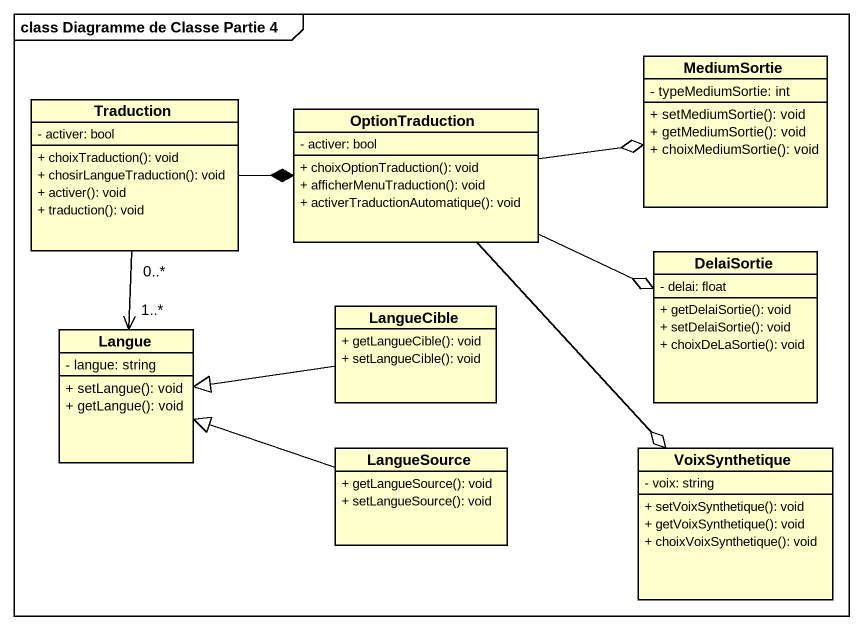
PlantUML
@startuml
mainframe class Diagramme de Classe Partie 4
hide circle
hide empty members
skinparam classAttributeIconSize 0
class MediumSortie {
  - typeMediumSortie: int
  + setMediumSortie(): void
  + getMediumSortie(): void
  + choixMediumSortie(): void
}
class Traduction {
  - activer: bool
  + choixTraduction(): void
  + chosirLangueTraduction(): void
  + activer(): void
  + traduction(): void
}
class OptionTraduction {
  - activer: bool
  + choixOptionTraduction(): void
  + afficherMenuTraduction(): void
  + activerTraductionAutomatique(): void
}
class DelaiSortie {
  - delai: float
  + getDelaiSortie(): void
  + setDelaiSortie(): void
  + choixDeLaSortie(): void
}
class Langue {
  - langue: string
  + setLangue(): void
  + getLangue(): void
}
class LangueCible {
  + getLangueCible(): void
  + setLangueCible(): void
}
class LangueSource {
  + getLangueSource(): void
  + setLangueSource(): void
}
class VoixSynthetique {
  - voix: string
  + setVoixSynthetique(): void
  + getVoixSynthetique(): void
  + choixVoixSynthetique(): void
}
Traduction -right-* OptionTraduction
Traduction "0..*" --> "1..*" Langue
OptionTraduction -right-o MediumSortie
OptionTraduction -right-o DelaiSortie
OptionTraduction --o VoixSynthetique
LangueCible -left-|> Langue
LangueSource -left-|> Langue
@enduml
